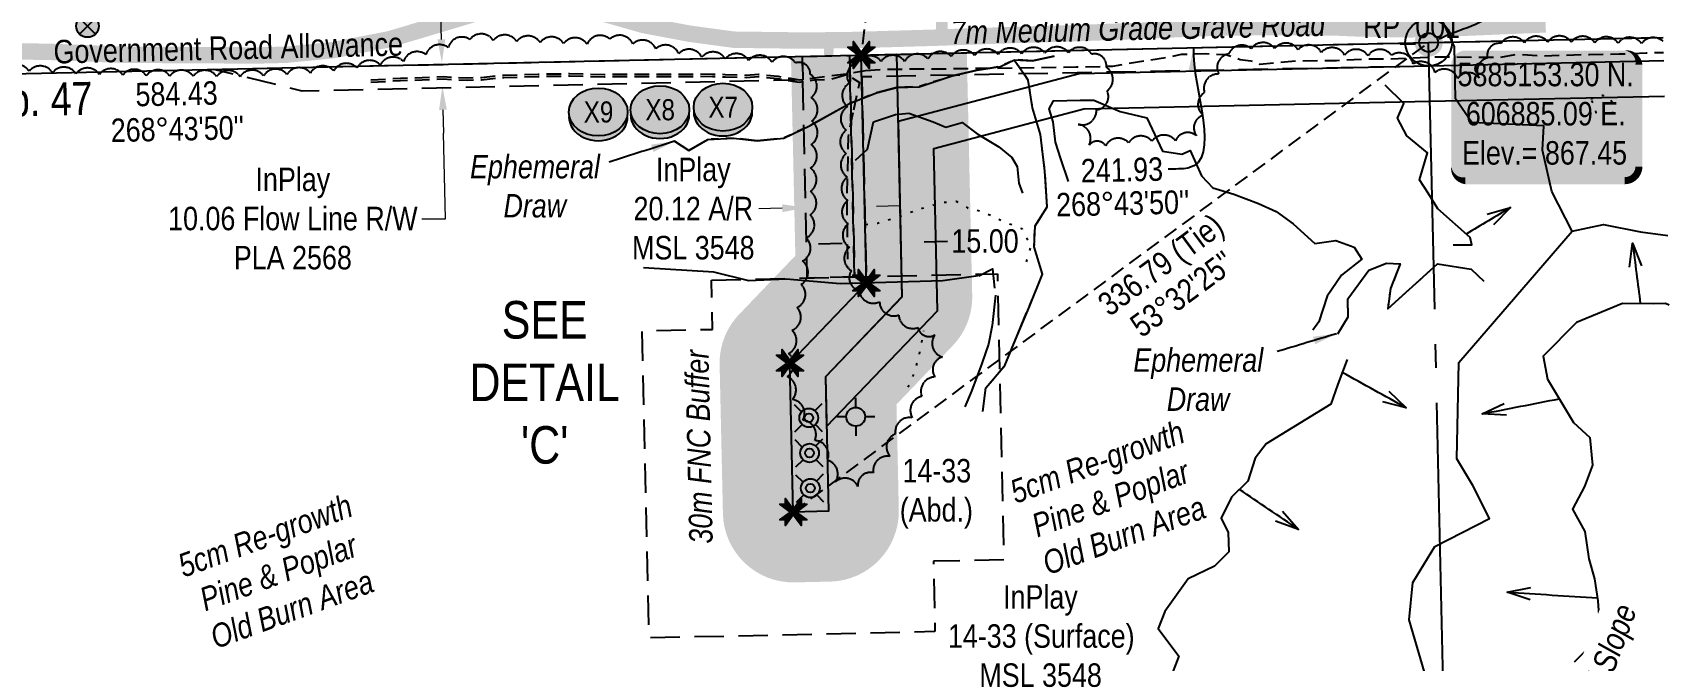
# Model space of a CAD drawing. Extents: x 601495 to 607119, y 5883555 to 5886722.
# Drawn here: x 606290 to 606988, y 5884890 to 5885157 of the extents above; entities that cross this region are included whole.
import ezdxf
from ezdxf.enums import TextEntityAlignment as Align

# ---------------------------------------------------------------- set-up
doc = ezdxf.new("R2010")
doc.units = 0
doc.header["$LTSCALE"] = 5
doc.header["$PDMODE"] = 34
doc.header["$PDSIZE"] = 0.03
for name, pattern in [('0', [1, 1, 0]), ('foc-ACCESSROAD', [3.75, 2.5, -1.25]), ('foc-FLOWLINE', [3.75, 2.5, -1.25]), ('foc-QUARTERLINE', [33, 25, -3, 2, -3]), ('foc-TIELINE', [1.875, 1.25, -0.625]), ('foc-TOPO', [1, 0.2, -0.8]), ('foc-TOPO-ephemeral', [6.25, 3.125, -0.625, 0.625, -0.625, 0.625, -0.625]), ('POWERLINE5', [7.8, 2.4, -0.6, 0.6, -0.6, 0.6, -0.6, 2.4]), ('UG_PIPE', [1.875, 1.25, -0.625])]:
    doc.linetypes.add(name, pattern=pattern)
doc.layers.get('Defpoints').update_dxf_attribs({"color": 9})
for name, color, linetype in [('35', 37, 'Continuous'), ('AS-PIPE-UG', 44, 'UG_PIPE'), ('AS-POWER-EXISTING', 72, 'POWERLINE5'), ('AS-ROADS', 254, 'Continuous'), ('C-AR', 13, 'foc-ACCESSROAD'), ('C-FLOWLINE', 13, 'foc-FLOWLINE'), ('C-RW', 13, 'Continuous'), ('C-WS', 13, 'foc-ACCESSROAD'), ('D-TXT', 6, 'Continuous'), ('DETAIL-T', 7, 'Continuous'), ('F-WS-S', 8, 'Continuous'), ('L-BD', 7, 'Continuous'), ('L-DETAIL-T', 3, 'Continuous'), ('L-MON', 1, 'Continuous'), ('L-MON-T', 1, 'Continuous'), ('L-QSEC', 8, 'foc-QUARTERLINE'), ('L-ROAD-T', 7, 'Continuous'), ('L-SEC', 7, 'Continuous'), ('L-TIE', 7, 'foc-TIELINE'), ('P-BUFFER-H 30m', 51, 'Continuous'), ('P-CROSSINGS', 250, 'Continuous'), ('P-FNC BUFFER-T', 40, 'Continuous'), ('P-PROPOSED', 10, 'Continuous'), ('P-PROPOSED-H', 21, 'Continuous'), ('P-TXT', 4, 'Continuous'), ('T-BUSH', 110, '0'), ('T-BUSH-T', 110, 'Continuous'), ('T-DRAW', 143, 'foc-TOPO-ephemeral'), ('T-GENERAL', 48, 'foc-TOPO'), ('T-LOW-AREA', 48, 'foc-TOPO'), ('T-SLOPE', 48, 'Continuous'), ('T-WATER', 160, 'Continuous'), ('T-WATER-T', 170, 'Continuous')]:
    doc.layers.add(name, color=color, linetype=linetype)
for name, color, linetype, lineweight in [('C-AR-T', 13, 'Continuous', 9), ('C-FLOWLINE-T', 13, 'Continuous', 9), ('C-WS-T', 13, 'Continuous', 9), ('T-TEXT', 48, 'Continuous', 18)]:
    doc.layers.add(name, color=color, linetype=linetype, lineweight=lineweight)
doc.styles.add('80', font='ARIALN.TTF', dxfattribs={"height": 10})
doc.styles.add('80CG', font='ARIALN.TTF', dxfattribs={"height": 10})
doc.styles.add('80L', font='ARIALN.TTF', dxfattribs={"height": 10})
doc.styles.add('80LS', font='ARIALNI.TTF', dxfattribs={"height": 10})
doc.styles.add('Crossing', font='ARIALN.TTF', dxfattribs={"height": 10})
doc.styles.add('foc-LtypeFont', font='ARIALN.TTF', dxfattribs={"height": 7.35})
doc.linetypes.add('foc-TOPO-flowdirection-NOLINE', pattern='A,0,[">",foc-LtypeFont,S=0.3,R=0,X=0,Y=-0.945],-20,[">",foc-LtypeFont,S=0.3,R=0,X=0,Y=-0.945],0', length=20)
doc.dimstyles.new('Compass 5 000', dxfattribs={"dimscale": 5, "dimtxt": 9, "dimasz": 2, "dimexe": 0.2, "dimexo": 0.0625, "dimgap": 0.5, "dimtad": 0, "dimtih": 1, "dimtoh": 1, "dimzin": 0, "dimdsep": 46, "dimtxsty": '80CG', "dimcen": 0.1, "dimse1": 1, "dimse2": 1, "dimclrd": 256, "dimclrt": 256, "dimaunit": 1, "dimadec": 4, "dimazin": 0, "dimtfac": 0.06, "dimtofl": 0, "dimtmove": 0, "dimatfit": 1, "dimfxl": 0.2, "dimtolj": 1, "dimtzin": 0, "dimlwd": -1, "dimarcsym": 0})

# ---------------------------------------------------------------- blocks, each defined once
blk = doc.blocks.new('GABD')
for p, q in [((0, 0.81), (0, 1.62)), ((-0.81, 0), (-1.62, 0)), ((1.62, 0), (0.81, 0)), ((0, -0.81), (0, -1.62))]:
    blk.add_line(p, q)
blk.add_circle((0, 0), 0.8)
blk = doc.blocks.new('*D397')
at = {"layer": 'C-AR-T', "transparency": 16777216}
for p, q in [((606609.64, 5885082.7), (606599.65, 5885082.48)), ((606649.76, 5885083.61), (606659.76, 5885083.84))]:
    blk.add_line(p, q, dxfattribs=at)
for points in [[(606609.61, 5885084.37), (606609.68, 5885081.04), (606619.64, 5885082.93)], [(606649.73, 5885085.28), (606649.8, 5885081.95), (606639.77, 5885083.39)]]:
    blk.add_solid(points, dxfattribs=at)
at = {"layer": 'Defpoints', "color": 0, "transparency": 16777216}
for p in [(606619.64, 5885082.93), (606619.73, 5885078.97), (606639.86, 5885079.42)]:
    blk.add_point(p, dxfattribs=at)
at = {"layer": 'C-AR-T', "transparency": 16777216, "insert": (606571.72, 5885082.48), "char_height": 10, "attachment_point": 5, "style": '80CG'}
blk.add_mtext('\\A1;InPlay\\P20.12 A/R\\PMSL 3548', dxfattribs=at)
blk = doc.blocks.new('*D404')
at = {"layer": 'C-FLOWLINE-T', "transparency": 16777216}
for p, q in [((606464.36, 5885154.66), (606464.13, 5885164.66)), ((606465.03, 5885124.62), (606465.26, 5885114.62)), ((606466.07, 5885078.24), (606465.26, 5885114.62)), ((606456.07, 5885078.24), (606466.07, 5885078.24))]:
    blk.add_line(p, q, dxfattribs=at)
for points in [[(606466.02, 5885154.69), (606462.69, 5885154.62), (606464.58, 5885144.66)], [(606466.7, 5885124.65), (606463.37, 5885124.58), (606464.81, 5885134.61)]]:
    blk.add_solid(points, dxfattribs=at)
at = {"layer": 'Defpoints', "color": 0, "transparency": 16777216}
for p in [(606436.3, 5885144.03), (606464.81, 5885134.61), (606436.52, 5885133.98)]:
    blk.add_point(p, dxfattribs=at)
at = {"layer": 'C-FLOWLINE-T', "transparency": 16777216, "insert": (606401.07, 5885078.24), "char_height": 10, "attachment_point": 5, "style": '80CG'}
blk.add_mtext('\\A1;InPlay\\P10.06 Flow Line R/W\\PPLA 2568', dxfattribs=at)
blk = doc.blocks.new('fdia')
at = {"color": 255, "const_width": 1}
blk.add_lwpolyline([(-0.5, 0, 1), (0.5, 0, 1)], format="xyb", close=True, dxfattribs=at)
blk = doc.blocks.new('Fdiaa')
blk.add_blockref('fdia', (0, 0))
blk = doc.blocks.new('fdib')
at = {"color": 1, "const_width": 1.6}
blk.add_lwpolyline([(-0.4, 0, 1), (0.4, 0, 1)], format="xyb", close=True, dxfattribs=at)
at = {"color": 1}
blk.add_circle((0, 0), 0.8, dxfattribs=at)
blk = doc.blocks.new('Fdibb')
blk.add_blockref('fdib', (0, 0))
blk = doc.blocks.new('fdicc')
for name in ['Fdibb', 'Fdiaa']:
    blk.add_blockref(name, (0, 0))
blk = doc.blocks.new('FDI')
blk.add_blockref('fdicc', (0, 0))
blk = doc.blocks.new('POWERPOLE')
h = blk.add_hatch(color=255)
edge = h.paths.add_edge_path()
edge.add_arc((0, 0), 0.96, 0, 360)
at = {"linetype": 'Continuous'}
for p, q in [((0.68, -0.68), (-0.68, 0.68)), ((-0.68, -0.68), (0.68, 0.68))]:
    blk.add_line(p, q, dxfattribs=at)
blk.add_circle((0, 0), 0.96, dxfattribs=at)
blk = doc.blocks.new('WC')
at = {"layer": 'L-MON'}
h = blk.add_hatch(color=255, dxfattribs=at)
h.dxf.hatch_style = 1
edge = h.paths.add_edge_path()
edge.add_arc((0, 0), 0.9, 0, 360)
at = {"layer": 'L-MON', "color": 240, "flags": 128}
for points in [[(-0.62, 0.5), (-1.23, 1.12)], [(0.52, 0.61), (1.13, 1.21)], [(-1.18, -1.18), (-0.56, -0.57)], [(1.16, -1.18), (0.56, -0.57)]]:
    blk.add_lwpolyline(points, dxfattribs=at)
at = {"layer": 'L-MON', "color": 240}
for radius in [0.8, 0.373]:
    blk.add_circle((0, 0), radius, dxfattribs=at)
blk = doc.blocks.new('TEMP')
h = blk.add_hatch(color=255)
h.dxf.hatch_style = 1
h.paths.add_polyline_path([(0, 0.25), (-0.67, 1.15), (-0.67, 0.67), (-1.15, 0.67), (-0.25, 0), (-1.15, -0.67), (-0.67, -0.67), (-0.67, -1.15), (0, -0.25), (0.67, -1.15), (0.67, -0.67), (1.15, -0.67), (0.25, 0), (1.15, 0.67), (0.67, 0.67), (0.67, 1.15)])
h.paths.add_polyline_path([(0.57, 0.85), (0.57, 0.57), (0.85, 0.57), (0.08, 0), (0.85, -0.57), (0.57, -0.57), (0.57, -0.85), (0, -0.08), (-0.57, -0.85), (-0.57, -0.57), (-0.85, -0.57), (-0.08, 0), (-0.85, 0.57), (-0.57, 0.57), (-0.57, 0.85), (0, 0.08)], flags=16)
h = blk.add_hatch(color=1)
h.dxf.hatch_style = 1
h.paths.add_polyline_path([(0, 0.08), (-0.57, 0.85), (-0.57, 0.57), (-0.85, 0.57), (-0.08, 0), (-0.85, -0.57), (-0.57, -0.57), (-0.57, -0.85), (0, -0.08), (0.57, -0.85), (0.57, -0.57), (0.85, -0.57), (0.08, 0), (0.85, 0.57), (0.57, 0.57), (0.57, 0.85)])
at = {"color": 1}
for p, q in [((-0.08, 0), (0.08, 0)), ((0, 0.08), (0, -0.08))]:
    blk.add_line(p, q, dxfattribs=at)
at = {"color": 255, "flags": 128}
blk.add_lwpolyline([(-0.25, 0), (-1.15, 0.67), (-0.67, 0.67), (-0.67, 1.15), (0, 0.25), (0.67, 1.15), (0.67, 0.67), (1.15, 0.67), (0.25, 0), (1.15, -0.67), (0.67, -0.67), (0.67, -1.15), (0, -0.25), (-0.67, -1.15), (-0.67, -0.67), (-1.15, -0.67)], close=True, dxfattribs=at)
at = {"color": 1, "flags": 128}
blk.add_lwpolyline([(-0.08, 0), (-0.85, 0.57), (-0.57, 0.57), (-0.57, 0.85), (0, 0.08), (0.57, 0.85), (0.57, 0.57), (0.85, 0.57), (0.08, 0), (0.85, -0.57), (0.57, -0.57), (0.57, -0.85), (0, -0.08), (-0.57, -0.85), (-0.57, -0.57), (-0.85, -0.57)], close=True, dxfattribs=at)
blk = doc.blocks.new('*D488')
at = {"layer": 'Defpoints', "color": 0, "transparency": 16777216}
for p in [(606645.04, 5885071.47), (606660.03, 5885071.8), (606660.11, 5885068.21)]:
    blk.add_point(p, dxfattribs=at)
at = {"layer": 'P-TXT', "transparency": 16777216}
for p, q in [((606635.12, 5885067.66), (606625.12, 5885067.44)), ((606670.1, 5885068.43), (606680.1, 5885068.66))]:
    blk.add_line(p, q, dxfattribs=at)
for points in [[(606635.08, 5885069.33), (606635.15, 5885065.99), (606645.11, 5885067.88)], [(606670.07, 5885070.1), (606670.14, 5885066.77), (606660.11, 5885068.21)]]:
    blk.add_solid(points, dxfattribs=at)
at = {"layer": 'P-TXT', "transparency": 16777216, "insert": (606696.04, 5885068.66), "char_height": 10, "attachment_point": 5, "style": '80CG'}
blk.add_mtext('\\A1;15.00', dxfattribs=at)
blk = doc.blocks.new('xing2')
h = blk.add_hatch(color=50)
h.dxf.hatch_style = 1
edge = h.paths.add_edge_path()
edge.add_ellipse((0, 0), major_axis=(-12.5, 0), ratio=0.816297, start_angle=0, end_angle=360)
h = blk.add_hatch(color=250)
h.dxf.hatch_style = 1
edge = h.paths.add_edge_path()
edge.add_ellipse((0, -2.05), major_axis=(-12.5, 0), ratio=0.816297, start_angle=0, end_angle=180)
edge.add_line((12.5, -2.05), (12.5, 0))
edge.add_ellipse((0, 0), major_axis=(-12.5, 0), ratio=0.816297, start_angle=0, end_angle=180, ccw=False)
edge.add_line((-12.5, 0), (-12.5, -2.05))
at = {"color": 250}
blk.add_ellipse((0, 0), major_axis=(-12.5, 0), ratio=0.816297, dxfattribs=at)
blk.add_ellipse((0, -2.05), major_axis=(-12.5, 0), ratio=0.816297, start_param=0, end_param=3.141593, dxfattribs=at)
at = {"color": 250, "style": 'Crossing'}
blk.add_attdef('CROSSING', text='', height=9, dxfattribs=at).set_placement((0.09, 0.02), align=Align.MIDDLE_CENTER)
at = {"color": 250, "style": 'Crossing', "flags": 1}
for tag, p in [('OWNER', (0.09, -12.49)), ('DESCRIPTION', (0.09, -25.77)), ('LOCATION', (0.09, -39.3)), ('DWG_REF', (0.09, -52.84))]:
    blk.add_attdef(tag, text='', height=9, dxfattribs=at).set_placement(p, align=Align.MIDDLE_CENTER)
blk = doc.blocks.new('*U521')
h = blk.add_hatch(color=254)
edge = h.paths.add_edge_path()
edge.add_line((-34, -28.5), (34, -28.5))
edge.add_arc((34, -22.5), 6, 270, 360)
edge.add_line((40, -22.5), (40, 21))
edge.add_arc((34, 21), 6, 0, 90)
edge.add_line((34, 27), (-34, 27))
edge.add_arc((-34, 21), 6, 90, 180)
edge.add_line((-40, 21), (-40, -22.5))
edge.add_arc((-34, -22.5), 6, 180, 270)
at = {"color": 1, "flags": 128}
blk.add_lwpolyline([(-34, -28.5, 3, 3, 0), (34, -28.5, 3, 3, 0.414214), (40, -22.5, 3, 3, 0), (40, 21, 3, 0, 0.414214), (34, 27, 0, 0, 0), (-34, 27, 0, 0, 0.414214), (-40, 21, 0, 0, 0), (-40, -22.5, 0, 3, 0.414214)], format="xyseb", close=True, dxfattribs=at)
blk.add_lwpolyline([(-35.09, -11.39, 0, 10, 0), (0, 0, 5, 5, 0)], format="xyseb", dxfattribs=at)
at = {"color": 1, "style": '80'}
blk.add_attdef('ENTER_TEXT_001', (-35.99, -5), '', height=10, dxfattribs=at)

msp = doc.modelspace()

# ---------------------------------------------------------------- hatches: boundary and pattern name
at = {"layer": 'P-BUFFER-H 30m'}
h = msp.add_hatch(color=256, dxfattribs=at)
h.dxf.hatch_style = 1
edge = h.paths.add_edge_path()
edge.add_line((606613.331, 5885147.281), (606615.209, 5885062.496))
edge.add_line((606615.209, 5885062.496), (606591.249, 5885037.45))
edge.add_arc((606612.918, 5885016.72), 29.988, 136.269087, 181.269087)
edge.add_line((606582.938, 5885016.056), (606584.344, 5884952.575))
edge.add_arc((606614.325, 5884953.239), 29.988, 181.269087, 271.269087)
edge.add_line((606614.989, 5884923.259), (606629.979, 5884923.591))
edge.add_arc((606629.315, 5884953.572), 29.988, 271.269087, 361.269087)
edge.add_line((606659.296, 5884954.236), (606658.302, 5884999.089))
edge.add_line((606658.302, 5884999.089), (606682.262, 5885024.135))
edge.add_arc((606660.593, 5885044.865), 29.988, 316.269087, 361.269087)
edge.add_line((606690.574, 5885045.529), (606688.283, 5885148.941))
edge.add_line((606688.283, 5885148.941), (606613.331, 5885147.281))
at = {"layer": 'P-PROPOSED-H'}
h = msp.add_hatch(color=256, dxfattribs=at)
h.dxf.hatch_style = 1
h.paths.add_polyline_path([(606658.302, 5885148.277), (606660.593, 5885044.865), (606628.046, 5885010.843), (606629.315, 5884953.572), (606614.325, 5884953.239), (606612.918, 5885016.72), (606645.465, 5885050.742), (606643.312, 5885147.945)])

# ---------------------------------------------------------------- linework, layer by layer
at = {"layer": '35', "color": 3}
msp.add_circle((606885.086, 5885153.301), 9.996, dxfattribs=at)
at = {"layer": 'AS-PIPE-UG', "flags": 128}
for points in [[(606645.124, 5885141.381), (606655.362, 5885141.977), (606678.653, 5885142.142), (606734.873, 5885142.877), (606750.489, 5885143.298), (606775.405, 5885147.385), (606779.742, 5885148.297), (606789.779, 5885148.581), (606798.63, 5885148.216), (606804.817, 5885146.139), (606809.29, 5885145.512), (606813.125, 5885144.133), (606828.442, 5885145.503), (606845.862, 5885145.705), (606859.46, 5885146.342), (606867.907, 5885146.368), (606887.744, 5885147.262), (606905.733, 5885147.024), (606915.823, 5885147.047), (606922.78, 5885148.36), (606933.62, 5885147.664), (606953.653, 5885148.249), (606966.303, 5885148.431), (606977.81, 5885148.944), (606985.168, 5885149.088)], [(606434.27, 5885137.395), (606446.951, 5885138.1), (606459.308, 5885138.533), (606465.183, 5885138.774), (606475.305, 5885138.283), (606481.429, 5885138.464), (606490.866, 5885139.424), (606505.612, 5885139.859), (606518.975, 5885140.083), (606533.85, 5885139.744), (606547.423, 5885139.861), (606559.125, 5885139.852), (606569.486, 5885139.765), (606574.438, 5885139.947), (606579.935, 5885139.792), (606585.354, 5885139.739), (606594.22, 5885139.463), (606599.568, 5885139.816), (606607.848, 5885138.908), (606617.015, 5885137.376), (606637.275, 5885140.073), (606645.124, 5885141.445)], [(606434.325, 5885136.397), (606446.996, 5885137.101), (606459.346, 5885137.534), (606465.179, 5885137.773), (606475.296, 5885137.283), (606481.494, 5885137.466), (606490.931, 5885138.426), (606505.635, 5885138.86), (606518.972, 5885139.083), (606533.843, 5885138.744), (606547.427, 5885138.861), (606559.12, 5885138.852), (606569.5, 5885138.765), (606574.442, 5885138.947), (606579.916, 5885138.793), (606585.334, 5885138.74), (606594.237, 5885138.462), (606599.546, 5885138.813), (606607.711, 5885137.917), (606616.85, 5885136.39), (606623.265, 5885137.44), (606630.364, 5885137.656), (606637.28, 5885139.668), (606642.478, 5885136.197), (606639.734, 5885123.287)], [(606639.737, 5885123.328), (606637.68, 5885113.269), (606637.141, 5885086.137), (606637.461, 5885057.487)]]:
    msp.add_lwpolyline(points, dxfattribs=at)
at = {"layer": 'AS-ROADS', "flags": 128}
for points, const_width in [([(606677.778, 5885155.454), (606675.796, 5885225.02), (606674.437, 5885276.004), (606673.678, 5885311.486), (606672.261, 5885356.487), (606671.454, 5885387.955), (606671.076, 5885430.662), (606670.529, 5885460.792), (606670.197, 5885489.842), (606668.869, 5885525.114), (606668.585, 5885553.754)], 4.998), ([(606526.775, 5885167.52), (606550.566, 5885160.74), (606570.244, 5885157.04), (606588.948, 5885154.509), (606619.792, 5885154.117), (606640.387, 5885154.368), (606674.609, 5885155.352), (606712.044, 5885156.645), (606731.704, 5885157.179), (606761.666, 5885158.275), (606780.828, 5885159.142), (606794.462, 5885159.638), (606818.435, 5885159.886), (606844.95, 5885159.74), (606855.338, 5885159.307), (606877.552, 5885158.926), (606897.258, 5885159.463), (606934.921, 5885161.033)], 7), ([(606277.556, 5885149.668), (606298.824, 5885149.273), (606328.267, 5885148.097), (606385.746, 5885147.789), (606397.914, 5885148.077), (606418.302, 5885150.057), (606442.241, 5885154.697), (606477.837, 5885165.345)], 7), ([(606629.495, 5885154.231), (606629.329, 5885128.084), (606629.248, 5885100.131), (606629.483, 5885074.446), (606630.743, 5885052.382), (606632.022, 5885032.902), (606634.201, 5885016.576), (606642.785, 5885003.91), (606648.858, 5884992.595), (606648.288, 5884982.673), (606641.944, 5884977.352), (606634.521, 5884980.575), (606630.679, 5884990.292), (606632.921, 5885002.217), (606633.941, 5885016.636)], 3.998)]:
    msp.add_lwpolyline(points, dxfattribs=dict(at, const_width=const_width))
at = {"layer": 'C-AR', "flags": 128}
msp.add_lwpolyline([(606618.207, 5885147.389), (606638.314, 5885147.834), (606640.406, 5885053.402), (606620.299, 5885052.957)], close=True, dxfattribs=at)
at = {"layer": 'C-FLOWLINE', "flags": 128}
msp.add_lwpolyline([(606985.25, 5885145.453), (606885.315, 5885143.248), (606643.543, 5885138.624), (606645.438, 5885054.172), (606640.433, 5885054.058), (606638.314, 5885147.834), (606885.086, 5885153.301), (606985.022, 5885155.506)], dxfattribs=at)
msp.add_lwpolyline([(606618.43, 5885137.335), (606405.033, 5885132.608), (606367.386, 5885141.832), (606618.178, 5885147.388), (606618.43, 5885137.335)], close=True, dxfattribs=at)
at = {"layer": 'C-RW'}
msp.add_lwpolyline([(606985.25, 5885145.453), (606885.308, 5885143.247), (606736.088, 5885139.942), (606658.967, 5885119.59), (606660.622, 5885044.895), (606628.046, 5885010.843), (606628.516, 5884989.644), (606675.749, 5885039.018), (606674.219, 5885108.107), (606738.197, 5885124.991), (606885.64, 5885128.257), (606985.591, 5885130.463)], dxfattribs=at)
at = {"layer": 'C-WS', "flags": 128}
msp.add_lwpolyline([(606579.491, 5885052.052), (606701.332, 5885054.752), (606704.031, 5884932.91), (606674.051, 5884932.246), (606674.715, 5884902.265), (606552.873, 5884899.566), (606549.975, 5885030.402), (606579.955, 5885031.066)], close=True, dxfattribs=at)
at = {"layer": 'L-QSEC'}
msp.add_line((606902.671, 5884379.88), (606885.086, 5885153.301), dxfattribs=at)
at = {"layer": 'L-SEC'}
for p, q in [((606885.086, 5885153.301), (606985.022, 5885155.506)), ((606079.359, 5885135.451), (606885.086, 5885153.301))]:
    msp.add_line(p, q, dxfattribs=at)
at = {"layer": 'L-TIE'}
for p, q in [((606645.632, 5885168.113), (606643.312, 5885147.945)), ((606614.325, 5884953.239), (606885.086, 5885153.301))]:
    msp.add_line(p, q, dxfattribs=at)
at = {"layer": 'P-PROPOSED', "flags": 128}
msp.add_lwpolyline([(606658.302, 5885148.277), (606660.593, 5885044.865), (606628.046, 5885010.843), (606629.315, 5884953.572), (606614.325, 5884953.239), (606612.918, 5885016.72), (606645.465, 5885050.742), (606643.312, 5885147.945)], close=True, dxfattribs=at)
at = {"layer": 'T-BUSH', "flags": 128}
msp.add_lwpolyline([(606985.063, 5885153.676, 0.4609246), (606975.823, 5885152.842, 0.5205671), (606965.828, 5885153.008, 0.5205671), (606955.835, 5885153.22, 0.5205671), (606945.843, 5885153.491, 0.5205671), (606935.85, 5885153.503, 0.5205671), (606925.858, 5885153.219, 0.5205671), (606915.866, 5885152.934, 0.5205671), (606910.098, 5885146.692, 0.5205671), (606906.654, 5885138.059, 0.5205671), (606897.455, 5885137.989, 0.5205671), (606887.783, 5885140.512, 0.5205671), (606878.485, 5885144.169, 0.5205671), (606869.211, 5885147.901, 0.5205671), (606859.244, 5885147.662, 0.5205671), (606849.279, 5885147.942, 0.5205671), (606839.348, 5885149.073, 0.5205671), (606829.417, 5885150.213, 0.5205671), (606819.451, 5885150.711, 0.5205671), (606809.455, 5885150.652, 0.5205671), (606799.853, 5885148.396, 0.5205671), (606795.641, 5885139.892, 0.5205671), (606789.574, 5885132, 0.5205671), (606789.034, 5885122.312, 0.5205671), (606786.143, 5885113.544, 0.5205671), (606777.177, 5885111.372, 0.5205671), (606767.185, 5885111.207, 0.5205671), (606757.211, 5885110.552, 0.5205671), (606747.445, 5885109.324, 0.5205671), (606740.348, 5885109.532, 0.5205671), (606735.79, 5885118.429, 0.5205671), (606743.516, 5885124.668, 0.5205671), (606748.074, 5885132.709, 0.5205671), (606747.753, 5885142.689, 0.5205671), (606741.533, 5885148.345, 0.5205671), (606731.583, 5885148.95, 0.5205671), (606721.589, 5885148.741, 0.5205671), (606711.597, 5885148.466, 0.5205671), (606701.606, 5885148.148, 0.5205671), (606691.619, 5885147.73, 0.5205671), (606681.632, 5885147.29, 0.5205671), (606671.687, 5885146.362, 0.5205671), (606661.757, 5885145.279, 0.5205671), (606651.761, 5885145.281, 0.5205671), (606641.802, 5885144.881, 0.5205671), (606638.162, 5885135.925, 0.5205671), (606637.367, 5885125.962, 0.5205671), (606636.896, 5885115.977, 0.5205671), (606636.922, 5885105.991, 0.5205671), (606637.346, 5885096.004, 0.5205671), (606637.559, 5885086.011, 0.5205671), (606637.734, 5885076.016, 0.5205671), (606638.212, 5885066.038, 0.5205671), (606639.077, 5885056.079, 0.5205671), (606642.334, 5885047.678, 0.5205671), (606651.091, 5885042.859, 0.5205671), (606659.292, 5885037.188, 0.5205671), (606667.423, 5885031.866, 0.5205671), (606674.634, 5885028.717, 0.5205671), (606677.938, 5885019.283, 0.5205671), (606674.672, 5885010.782, 0.5205671), (606669.1, 5885002.514, 0.5205671), (606665.051, 5884993.41, 0.5205671), (606657.832, 5884986.496, 0.5205671), (606655.518, 5884976.959, 0.5205671), (606648.469, 5884969.952, 0.5205671), (606641.851, 5884964.161, 0.5205671), (606632.179, 5884965.938, 0.5205671), (606628.878, 5884975.309, 0.5205671), (606623.486, 5884983.722, 0.5205671), (606618.395, 5884992.317, 0.5205671), (606613.98, 5885001.22, 0.5205671), (606611.648, 5885010.94, 0.5205671), (606612.33, 5885020.791, 0.5205671), (606613.81, 5885030.677, 0.5205671), (606615.998, 5885040.43, 0.5205671), (606617.746, 5885050.244, 0.5205671), (606618.309, 5885060.224, 0.5205671), (606619.836, 5885070.056, 0.5205671), (606621.561, 5885079.838, 0.5205671), (606621.611, 5885089.834, 0.5205671), (606621.68, 5885099.83, 0.5205671), (606621.943, 5885109.822, 0.5205671), (606622.205, 5885119.815, 0.5205671), (606621.948, 5885129.805, 0.5205671), (606621.58, 5885139.794, 0.5205671), (606615.259, 5885144.583, 0.5205671), (606605.276, 5885144.906, 0.5205671), (606595.305, 5885145.616, 0.5205671), (606585.335, 5885146.33, 0.5205671), (606575.364, 5885147.043, 0.5205671), (606565.507, 5885148.559, 0.5205671), (606555.725, 5885150.621, 0.5205671), (606545.944, 5885152.682, 0.5205671), (606536.163, 5885154.743, 0.5205671), (606526.434, 5885152.546, 0.5205671), (606516.455, 5885152.891, 0.5205671), (606506.468, 5885153.317, 0.5205671), (606496.481, 5885153.743, 0.5205671), (606486.494, 5885154.169, 0.5205671), (606476.507, 5885154.595, 0.5205671), (606467.278, 5885151.129, 0.5205671), (606457.735, 5885148.155, 0.5205671), (606448.191, 5885145.181, 0.5205671), (606438.318, 5885143.721, 0.5205671), (606428.403, 5885142.449, 0.5205671), (606418.488, 5885141.177, 0.5205671), (606408.538, 5885140.286, 0.5205671), (606398.559, 5885139.693, 0.5205671), (606388.581, 5885139.101, 0.5205671), (606378.596, 5885138.745, 0.5205671), (606368.601, 5885138.824, 0.5205671), (606358.605, 5885138.902, 0.5205671), (606348.609, 5885138.981, 0.5205671), (606338.615, 5885139.132, 0.5205671), (606328.623, 5885139.422, 0.5205671), (606318.631, 5885139.713, 0.5205671), (606308.639, 5885140.003, 0.5205671), (606298.653, 5885140.403, 0.5205671), (606288.677, 5885141.038, 0.5205671), (606278.701, 5885141.673, 0.5205671), (606268.718, 5885142.105, 0.5205671), (606258.995, 5885140.402, 0.5205671), (606249.244, 5885138.23, 0.5205671), (606239.36, 5885137.187, 0.5205671), (606229.367, 5885137.102, 0.5205671), (606219.375, 5885136.816, 0.5205671), (606209.383, 5885136.531, 0.5205671), (606199.401, 5885136.047, 0.5205671), (606189.436, 5885135.261, 0.5205671), (606179.471, 5885134.475, 0.5205671), (606170.047, 5885131.693, 0.5205671), (606164.329, 5885123.888, 0.5205671), (606163.382, 5885113.989, 0.5205671), (606163.392, 5885103.993, 0.5205671), (606163.403, 5885093.997, 0.5205671), (606163.645, 5885084.004, 0.5205671), (606163.92, 5885074.012, 0.5205671), (606164.195, 5885064.02, 0.5205671), (606164.469, 5885054.027, 0.5205671), (606164.744, 5885044.035, 0.5205671), (606165.327, 5885034.057, 0.5205671), (606165.949, 5885024.08, 0.5205671), (606166.572, 5885014.103, 0.5205671), (606167.194, 5885004.127, 0.5205671), (606167.164, 5884994.136, 0.5205671), (606166.98, 5884984.142, 0.5205671), (606166.795, 5884974.147, 0.5205671), (606165.509, 5884964.254, 0.5205671), (606163.871, 5884954.393, 0.5205671), (606165.757, 5884944.623, 0.5205671), (606165.178, 5884934.665, 0.5205671), (606163.063, 5884924.961, 0.5205671), (606158.289, 5884917.231, 0.5205671), (606148.663, 5884915.211, 0.5205671), (606138.878, 5884917.254, 0.5205671), (606129.024, 5884917.226, 0.5205671), (606119.124, 5884915.84, 0.5205671), (606109.182, 5884916.29, 0.5205671), (606099.228, 5884917.208, 0.5205671), (606089.28, 5884917.121, 0.5205671), (606079.337, 5884916.094, 0.5205671), (606069.369, 5884915.452, 0.5205671), (606059.376, 5884915.219, 0.5205671), (606049.382, 5884914.987, 0.5205671), (606039.39, 5884914.71, 0.5205671), (606029.399, 5884914.413, 0.5205671), (606019.407, 5884914.115, 0.5205671), (606009.415, 5884913.827, 0.5205671), (605999.42, 5884913.855, 0.5205671), (605989.424, 5884913.883, 0.2813726), (605983.579, 5884916.399, 0.2813726)], format="xyb", dxfattribs=at)
at = {"layer": 'T-DRAW', "flags": 128}
for points in [[(606725.559, 5885147.534), (606716.292, 5885145.541), (606708.645, 5885145.947), (606702.62, 5885143.101), (606692.619, 5885141.498), (606681.616, 5885138.96), (606668.011, 5885134.475), (606658.514, 5885134.154), (606649.754, 5885131.907), (606638.339, 5885127.288), (606621.508, 5885117.932), (606610.351, 5885112.611), (606598.954, 5885111.434), (606588.804, 5885112.537), (606577.867, 5885111.999), (606569.85, 5885107.278), (606563.766, 5885111.255)], [(606695.073, 5884996.09), (606696.361, 5885006.192), (606704.447, 5885015.737), (606708.948, 5885026.384), (606714.926, 5885040.888), (606720.558, 5885054.527), (606717.02, 5885066.205), (606717.34, 5885075.122), (606722.518, 5885083.259), (606721.554, 5885098.522), (606719.645, 5885114.153), (606716.321, 5885125.426), (606714.408, 5885137.31), (606708.737, 5885145.406)], [(606846.44, 5885029.131), (606850.719, 5885036.399), (606850.709, 5885044.106), (606859.596, 5885056.272), (606867.161, 5885059.334), (606872.979, 5885059.01), (606868.775, 5885048.438), (606867.64, 5885039.822), (606888.836, 5885058.96), (606903.166, 5885056.702), (606908.621, 5885051.591)]]:
    msp.add_lwpolyline(points, dxfattribs=at)
at = {"layer": 'T-DRAW', "linetype": 'foc-TOPO-flowdirection-NOLINE', "flags": 128}
for points in [[(606563.766, 5885111.255), (606569.85, 5885107.278), (606577.867, 5885111.999), (606588.804, 5885112.537), (606598.954, 5885111.434), (606610.351, 5885112.611), (606621.508, 5885117.932), (606638.339, 5885127.288), (606649.754, 5885131.907), (606658.514, 5885134.154), (606668.011, 5885134.475), (606681.616, 5885138.96), (606692.619, 5885141.498), (606702.62, 5885143.101), (606708.645, 5885145.947), (606716.292, 5885145.541), (606725.559, 5885147.534)], [(606696.361, 5885006.192), (606704.447, 5885015.737), (606708.948, 5885026.384), (606714.926, 5885040.888), (606720.558, 5885054.527), (606717.02, 5885066.205), (606717.34, 5885075.122), (606722.518, 5885083.259), (606721.554, 5885098.522), (606719.645, 5885114.153), (606716.321, 5885125.426), (606714.408, 5885137.31), (606708.737, 5885145.406)], [(606846.44, 5885029.131), (606850.719, 5885036.399), (606850.709, 5885044.106), (606859.596, 5885056.272), (606867.161, 5885059.334), (606872.979, 5885059.01), (606868.775, 5885048.438), (606867.64, 5885039.822), (606888.836, 5885058.96), (606903.166, 5885056.702), (606908.621, 5885051.591)]]:
    msp.add_lwpolyline(points, dxfattribs=at)
at = {"layer": 'T-GENERAL', "flags": 128}
for points in [[(606645.055, 5885075.731), (606650.17, 5885076.389), (606656.604, 5885078.301), (606662.993, 5885080.504), (606669.235, 5885082.65), (606677.471, 5885085.088), (606683.801, 5885085.719), (606688.554, 5885082.85), (606695.306, 5885081.158), (606703.132, 5885077.464), (606711.708, 5885074.018), (606715.606, 5885066.654), (606713.026, 5885058.358)], [(606663.3, 5885006.395), (606665.944, 5885012.347), (606667.86, 5885019.728), (606669.126, 5885025.616), (606670.027, 5885030.49)], [(606663.3, 5885006.395), (606665.944, 5885012.347), (606667.86, 5885019.728), (606669.126, 5885025.616), (606670.027, 5885030.49)]]:
    msp.add_lwpolyline(points, dxfattribs=at)
at = {"layer": 'T-LOW-AREA', "flags": 128}
msp.add_lwpolyline([(606954.419, 5885128.588), (606955.961, 5885126.626), (606956.344, 5885123.317), (606957.26, 5885121.285), (606960.588, 5885121.199), (606963.573, 5885122.464), (606963.389, 5885127.545), (606962.017, 5885130.418), (606959.104, 5885130.738), (606954.349, 5885129.25), (606954.712, 5885128.608)], dxfattribs=at)
at = {"layer": 'T-SLOPE', "flags": 128}
for points in [[(606895.573, 5885067.066), (606903.467, 5885067.082), (606902.732, 5885070.173), (606889.015, 5885082.405), (606884.872, 5885089.135), (606881.24, 5885094.776), (606884.651, 5885106.362), (606875.739, 5885113.602), (606871.741, 5885121.11), (606874.5, 5885127.367), (606866.527, 5885135.083)], [(606731.599, 5885094.025), (606728.272, 5885103.759), (606726.003, 5885110.889), (606725.061, 5885119.449), (606723.393, 5885125.113), (606725.267, 5885128.443), (606736.633, 5885128.677), (606742.46, 5885128.699), (606753.576, 5885123.944), (606765.055, 5885121.225), (606771.617, 5885107.065), (606779.917, 5885105.79), (606783.45, 5885107.227), (606788.238, 5885096.473), (606793.086, 5885091.354), (606802.087, 5885088.661), (606812.569, 5885084.777), (606820.147, 5885081.298), (606827.295, 5885075.997), (606836.578, 5885067.633), (606845.489, 5885068.993), (606853.406, 5885066.115), (606856.666, 5885060.953), (606847.914, 5885054.125), (606841.879, 5885045.189), (606838.264, 5885034.296), (606835.725, 5885030.694)], [(606640.814, 5885103.223), (606646.001, 5885107.89), (606648.544, 5885119.541), (606657.816, 5885122.573), (606663.55, 5885123.256), (606673.996, 5885119.463), (606679.394, 5885117.239), (606686.236, 5885119.258), (606692.697, 5885114.354), (606701.955, 5885108.792), (606707.523, 5885104.355), (606709.703, 5885100.446), (606710.476, 5885093.393), (606712.053, 5885089.144)], [(606693.056, 5885053.928), (606678.004, 5885051.694), (606634.322, 5885050.481), (606611.276, 5885052.455), (606595.369, 5885051.792), (606580.446, 5885055.393), (606550.567, 5885057.319)], [(606693.397, 5885053.862), (606699.169, 5885056.885), (606700.115, 5885048.676)], [(606700.429, 5885045.651), (606699.124, 5885032.767), (606697.47, 5885024.724), (606694.73, 5885016.585), (606690.334, 5885004.734), (606687.434, 5884998.025)], [(606987.616, 5885041.403), (606986.057, 5885042.126), (606980.767, 5885041.997), (606967.631, 5885042.137), (606948.089, 5885034.047), (606933.823, 5885019.723), (606935.795, 5885009.846), (606946.855, 5884991.327), (606953.699, 5884985.018), (606954.924, 5884973.264), (606951.561, 5884964.079), (606946.43, 5884954.519), (606951.685, 5884945.005), (606953.335, 5884933.251), (606955.78, 5884924.783), (606957.179, 5884915.348), (606958.076, 5884903.334), (606953.924, 5884896.013), (606947.077, 5884889.316)], [(606850.358, 5885018.294), (606846.404, 5885007.689), (606843.333, 5884999.19), (606815.773, 5884982.282), (606811.13, 5884976.217), (606808.018, 5884966.385), (606801.086, 5884959.548), (606796.592, 5884950.647), (606799.577, 5884944.531), (606799.95, 5884936.321), (606793.863, 5884930.238), (606782.549, 5884924.816), (606772.646, 5884910.793), (606769.827, 5884903.55), (606778.601, 5884891.818), (606775.541, 5884883.737)]]:
    msp.add_lwpolyline(points, dxfattribs=at)
at = {"layer": 'T-WATER', "flags": 128}
for points in [[(606883.262, 5884885.055), (606876.766, 5884907.304), (606878.408, 5884923.193), (606887.671, 5884938.527), (606911.021, 5884950.455), (606903.924, 5884964.615), (606897.152, 5884975.926), (606897.956, 5885017.026), (606946.275, 5885072.908), (606937.519, 5885089.776), (606933.577, 5885107.417), (606934.196, 5885117.857), (606903.482, 5885119.27), (606896.451, 5885129.371), (606896.161, 5885151.433), (606889.136, 5885166.498), (606877.47, 5885191.553), (606867.985, 5885198.631), (606853.255, 5885202.97), (606840.678, 5885210.622), (606824.568, 5885224.689)], [(606946.243, 5885072.964), (606959.567, 5885075.802), (606975.343, 5885072.611), (606986.942, 5885071.053)]]:
    msp.add_lwpolyline(points, dxfattribs=at)
at = {"layer": 'T-WATER', "linetype": 'foc-TOPO-flowdirection-NOLINE', "flags": 128}
msp.add_lwpolyline([(606834.515, 5884772.58), (606847.649, 5884792.505), (606862.916, 5884805.283), (606873.473, 5884812.911), (606881.358, 5884822.386), (606880.604, 5884835.196), (606869.245, 5884855.515), (606883.533, 5884874.318), (606883.262, 5884885.055), (606876.766, 5884907.304), (606878.408, 5884923.193), (606887.671, 5884938.527), (606911.021, 5884950.455), (606903.924, 5884964.615), (606897.152, 5884975.926), (606897.956, 5885017.026), (606946.275, 5885072.908), (606937.519, 5885089.776), (606933.577, 5885107.417), (606934.196, 5885117.857), (606903.482, 5885119.27), (606896.451, 5885129.371), (606896.161, 5885151.433), (606889.136, 5885166.498), (606877.47, 5885191.553), (606867.985, 5885198.631), (606853.255, 5885202.97), (606840.678, 5885210.622), (606824.568, 5885224.689)], dxfattribs=at)

# ---------------------------------------------------------------- block references
at = {"layer": 'AS-POWER-EXISTING', "xscale": 4.998005649999984, "yscale": 4.998005649999984, "zscale": 4.998005649999984}
msp.add_blockref('POWERPOLE', (606313.557, 5885160.326), dxfattribs=at)
at = {"layer": 'DETAIL-T'}
ref = msp.add_blockref('*U521', (606934.697, 5885122.907), dxfattribs=dict(at, xscale=0.9992024190972741, yscale=0.9992024190972741, zscale=0.9992024190972741))
ref.add_attrib('ENTER_TEXT_001', '5885153.30 N.', (606897.408, 5885134.67), dxfattribs={"layer": '0', "color": 1, "height": 9.99202, "style": '80'})
ref.add_attrib('ENTER_TEXT_002', '606885.09 E.', (606900.928, 5885117.976), dxfattribs={"layer": '0', "color": 1, "height": 9.99202, "style": '80'})
ref.add_attrib('ENTER_TEXT_003', 'Elev.= 867.45', (606899.316, 5885101.281), dxfattribs={"layer": '0', "color": 1, "height": 9.99202, "style": '80'})
at = {"layer": 'F-WS-S', "xscale": 4.999999999999916, "yscale": 4.999999999999916, "zscale": 4.999999999999916}
msp.add_blockref('GABD', (606640.92, 5884993.836), dxfattribs=at)
at = {"layer": 'L-MON'}
for name, p, xscale, yscale, zscale in [('FDI', (606885.086, 5885153.301), 4.999999999999952, 4.999999999999952, 4.999999999999952), ('TEMP', (606643.312, 5885147.945), 4.998005649999984, 4.998005649999984, 4.998005649999984), ('TEMP', (606645.494, 5885050.772), 4.998005649999984, 4.998005649999984, 4.998005649999984), ('TEMP', (606612.918, 5885016.72), 4.998005649999984, 4.998005649999984, 4.998005649999984), ('WC', (606620.934, 5884993.38), 4.998005649999957, 4.998005649999957, 4.998005649999957), ('WC', (606621.266, 5884978.389), 4.998005649999957, 4.998005649999957, 4.998005649999957), ('WC', (606621.598, 5884963.399), 4.998005649999957, 4.998005649999957, 4.998005649999957), ('TEMP', (606614.325, 5884953.239), 4.998005649999984, 4.998005649999984, 4.998005649999984)]:
    msp.add_blockref(name, p, dxfattribs=dict(at, xscale=xscale, yscale=yscale, zscale=zscale))
at = {"layer": 'P-CROSSINGS', "xscale": 0.99960113, "yscale": 0.99960113, "zscale": 0.99960113}
for p, values in [((606557.511, 5885124.651), {'CROSSING': 'X8'}), ((606584.372, 5885125.75), {'CROSSING': 'X7'}), ((606531.24, 5885123.69), {'CROSSING': 'X9'})]:
    msp.add_blockref('xing2', p, dxfattribs=at).add_auto_attribs(values)

# ---------------------------------------------------------------- texts
at = {"layer": '35', "color": 3, "style": '80'}
msp.add_attdef('RP_001', (606857.1, 5885155.202), 'RP', height=9.996, dxfattribs=at)
at = {"layer": 'C-WS-T', "char_height": 9.99597, "attachment_point": 1, "style": '80L'}
for s, width, insert in [('\\pi1.53648,t111.49215;14-33\\P\\pi0.39438,t110.35005;(Abd.)', 30.58575, (606659.313, 5884975.854)), ('\\A1;\\pi24.16389;InPlay\\P\\pi0.66381;14-33 (Surface)\\P\\pi14.06564;MSL 3548', 78.96344, (606679.558, 5884922.069))]:
    msp.add_mtext_dynamic_manual_height_columns(s, width=width, gutter_width=49.98, heights=[0], dxfattribs=dict(at, insert=insert))
at = {"layer": 'D-TXT', "color": 3, "insert": (606258.472, 5885135.279), "char_height": 14, "attachment_point": 1, "rotation": 1.311563, "style": '80L'}
msp.add_mtext_dynamic_manual_height_columns('Twp. 47', width=56.42673, gutter_width=47.5, heights=[0], dxfattribs=at)
at = {"layer": 'L-BD', "style": '80L'}
for s, height, rotation, p in [('584.43', 9.996, 1.2691, (606351.518, 5885131.482)), ("268°43'50''", 9.99601, 1.2691, (606351.85, 5885116.492)), ('241.93', 9.996, 1.2691, (606754.385, 5885099.044)), ("268°43'50''", 9.99601, 1.2691, (606754.7, 5885084.803)), ('336.79 (Tie)', 9.99601, 36.4601, (606771.614, 5885057.651)), ("53°32'25''", 9.996, 36.4601, (606780.079, 5885046.195))]:
    msp.add_text(s, height=height, rotation=rotation, dxfattribs=at).set_placement(p, align=Align.MIDDLE)
at = {"layer": 'L-DETAIL-T', "insert": (606508.388, 5885008.391), "char_height": 15.98724, "width": 63.58537, "attachment_point": 5, "style": '80CG'}
msp.add_mtext("SEE DETAIL 'C'", dxfattribs=at)
at = {"layer": 'L-ROAD-T', "style": '80L'}
msp.add_text('Government Road Allowance', height=9.99597, rotation=1.311613, dxfattribs=at).set_placement((606373.524, 5885151.041), align=Align.MIDDLE_CENTER)
at = {"layer": 'P-FNC BUFFER-T', "insert": (606570.024, 5884939.622), "char_height": 9.98762, "attachment_point": 1, "rotation": 91.269167, "style": '80L'}
msp.add_mtext_dynamic_manual_height_columns('{\\fArial Narrow|b0|i1|c0|p34;30m FNC Buffer}', width=83.74787, gutter_width=49.98, heights=[0], dxfattribs=at)
at = {"layer": 'T-BUSH-T', "char_height": 9.99202, "width": 89.39115, "attachment_point": 2, "rotation": 20, "style": '80LS'}
for insert in [(606742.107, 5884979.359), (606387.536, 5884947.889)]:
    msp.add_mtext('5cm Re-growth Pine & Poplar\\P{\\C48;Old Burn Area}', dxfattribs=dict(at, insert=insert))
at = {"layer": 'T-TEXT', "style": '80LS'}
msp.add_text('7m Medium Grade Grave Road', height=9.99202, rotation=1.269087, dxfattribs=at).set_placement((606761.186, 5885159.362), align=Align.MIDDLE_CENTER)
at = {"layer": 'T-WATER-T', "char_height": 9.9916, "attachment_point": 1, "style": '80L'}
for insert in [(606476.258, 5885105.399), (606758.913, 5885022.983)]:
    msp.add_mtext_dynamic_manual_height_columns('\\pi0.32599;{\\fArial Narrow|b0|i1|c0|p34;Ephemeral\\P\\pi14.58072;Draw}', width=55.93293, gutter_width=49.98, heights=[0], dxfattribs=dict(at, insert=insert))

# ---------------------------------------------------------------- dimensions: what is measured, and where the dimension line sits
at = {"layer": 'C-AR-T'}
dim = msp.add_linear_dim(base=(606619.641, 5885082.93), p1=(606639.857, 5885079.423), p2=(606619.732, 5885078.965), angle=181.301974, text='InPlay\\P20.12 A/R\\PMSL 3548', dimstyle='Compass 5 000', dxfattribs=at)
dim.commit()
dim.dimension.update_dxf_attribs({"geometry": '*D397', "text_midpoint": (606571.72, 5885082.475), "dimtype": 161})
at = {"layer": 'C-FLOWLINE-T'}
dim = msp.add_linear_dim(base=(606464.808, 5885134.613), p1=(606436.298, 5885144.025), p2=(606436.523, 5885133.978), angle=271.285462, text='InPlay\\P10.06 Flow Line R/W\\PPLA 2568', dimstyle='Compass 5 000', override={"dimtmove": 1}, dxfattribs=at)
dim.commit()
dim.dimension.update_dxf_attribs({"geometry": '*D404', "text_midpoint": (606461.732, 5885078.242), "dimtype": 161})
at = {"layer": 'P-TXT'}
dim = msp.add_linear_dim(base=(606660.105, 5885068.213), p1=(606645.035, 5885071.469), p2=(606660.026, 5885071.801), angle=1.269087, text='15.00', dimstyle='Compass 5 000', dxfattribs=at)
dim.commit()
dim.dimension.update_dxf_attribs({"geometry": '*D488', "text_midpoint": (606696.038, 5885068.655), "dimtype": 161})

# ---------------------------------------------------------------- leaders
at = {"layer": 'L-BD', "path_type": 1}
msp.add_leader([(606784.89, 5885151.081), (606782.501, 5885099.779), (606774.051, 5885099.346)], dimstyle='Compass 5 000', override={"dimgap": 0.5, "dimtad": 0}, dxfattribs=at)
at = {"layer": 'L-MON-T', "path_type": 1}
msp.add_leader([(606889.562, 5885154.84), (606914.032, 5885168.103), (606915.858, 5885189.377)], dimstyle='Compass 5 000', override={"dimgap": 0.5, "dimtad": 0}, dxfattribs=at)
at = {"layer": 'T-SLOPE', "path_type": 1}
for points in [[(606920.001, 5885083.004), (606901.024, 5885071.696)], [(606971.981, 5885067.786), (606975.284, 5885042.055)], [(606875.563, 5884997.625), (606848.292, 5885012.752)], [(606907.884, 5884995.079), (606940.775, 5885001.508)], [(606829.615, 5884945.813), (606804.441, 5884962.857)], [(606918.507, 5884919.072), (606956.981, 5884916.684)]]:
    msp.add_leader(points, dimstyle='Compass 5 000', override={"dimldrblk": 'Open30'}, dxfattribs=at)
at = {"layer": 'T-WATER-T', "path_type": 1}
for points in [[(606563.766, 5885111.255), (606535.864, 5885102.349)], [(606845.857, 5885029.218), (606820.505, 5885021.605)]]:
    msp.add_leader(points, dimstyle='Compass 5 000', override={"dimgap": 0.5, "dimtad": 0}, dxfattribs=at)

# ---------------------------------------------------------------- next in the draw order: texts
at = {"layer": 'T-TEXT', "insert": (606953.29, 5884884.681), "char_height": 9.99601, "width": 64.75356, "attachment_point": 2, "rotation": 69.64821, "style": '80LS', "bg_fill": 2}
msp.add_mtext('Top of Slope', dxfattribs=at)

doc.saveas('drawing.dxf')
